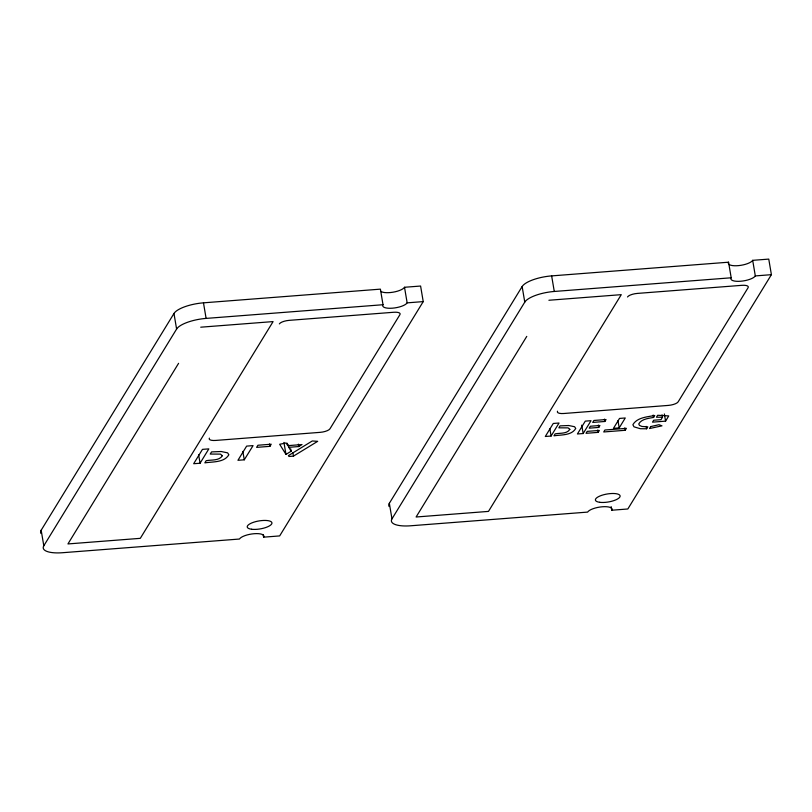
<?xml version="1.0" encoding="UTF-8"?>
<svg xmlns="http://www.w3.org/2000/svg" width="812" height="812" viewBox="0 0 812 812"><rect width="100%" height="100%" fill="white"/><g stroke="black" fill="none" stroke-linecap="round" stroke-linejoin="round"><path stroke-width="1.22" d="M551.094 436.034L559.021 423.022L553.276 423.458L545.299 436.48L551.094 436.034L549.876 428.837M662.46 417.236L661.019 419.662L653.701 420.22L652.513 422.159L665.576 421.144L668.733 415.927L657.649 415.267L656.461 417.206L662.46 417.236L662.054 414.841M40.945 533.443A25.03 8.069 -9.6 0 1 41.168 530.226L173.971 313.483A25.03 8.069 -9.6 0 1 203.477 302.835L380.392 289.143L383.02 304.723A12.515 4.03 -9.6 0 0 392.389 308.184A12.515 4.03 -9.6 0 0 407.147 302.856L423.225 301.607L420.596 286.037L404.508 287.275A12.515 4.03 -9.6 0 1 392.967 292.208A12.515 4.03 -9.6 0 1 380.655 291.214M423.225 301.607L279.663 535.92L263.585 537.168A12.515 4.03 -9.6 0 0 254.217 533.707A12.515 4.03 -9.6 0 0 239.459 539.036L62.544 552.718A25.03 8.069 -9.6 0 1 43.807 545.796L176.6 329.063A25.03 8.069 -9.6 0 1 206.106 318.405L383.02 304.723M178.589 363.319L67.934 543.938L140.303 538.336L273.096 321.593L200.726 327.195M200.067 463.236L208.836 448.874L202.472 449.361L193.672 463.723L200.067 463.236L198.646 454.842M269.919 446.346L271.228 444.215L257.932 445.24L256.622 447.371L269.919 446.346L269.513 443.951M389.121 506.505A25.03 8.069 -9.6 0 1 389.344 503.288L522.136 286.545A25.03 8.069 -9.6 0 1 551.642 275.897L728.557 262.205L731.196 277.785A12.515 4.03 -9.6 0 0 740.564 281.246A12.515 4.03 -9.6 0 0 755.312 275.918L771.4 274.669L768.761 259.099L752.683 260.337A12.515 4.03 -9.6 0 1 741.143 265.28A12.515 4.03 -9.6 0 1 728.831 264.276M771.4 274.669L627.838 508.982L611.761 510.23A12.515 4.03 -9.6 0 0 602.382 506.769A12.515 4.03 -9.6 0 0 587.634 512.098L410.72 525.78A25.03 8.069 -9.6 0 1 391.973 518.868L524.775 302.125A25.03 8.069 -9.6 0 1 554.281 291.467L731.196 277.785M526.765 336.381L416.099 517L488.479 511.398L621.271 294.654L548.902 300.257M583.158 433.537L591.024 420.687L585.279 421.134L577.413 433.973L583.158 433.537L581.737 425.143M598.748 427.427L599.926 425.498L590.365 426.239L589.177 428.168L598.748 427.427L598.342 425.031M598.18 432.37L599.368 430.441L587.208 431.375L586.031 433.314L598.18 432.37L597.774 429.974M604.849 421.479L606.046 419.53L593.897 420.474L592.699 422.423L604.849 421.479L604.443 419.083M619.201 427.894L625.27 417.977L619.536 418.424L613.456 428.33L619.201 427.894L617.983 420.697M625.199 430.299L626.397 428.35L604.91 430.005L603.722 431.964L625.199 430.299L624.793 427.904M646.626 428.787L647.814 426.858L641.845 426.442L639.43 425.376L638.75 423.905C641.551 418.921 648.494 418.403 653.589 417.429L654.776 415.49C647.296 416.891 637.024 417.439 632.873 424.727L633.999 426.828L640.282 428.706L646.626 428.787L646.22 426.391M244.27 459.815L253.07 445.615L246.635 446.113L237.936 460.302L244.27 459.815L242.849 451.421M288.402 444.925L288.808 447.321L298.786 446.549L302.013 444.56L287.763 445.656L286.179 442.976L279.663 444.276L285.976 454.405L291.132 451.239L290.726 448.843M293.436 456.141L317.685 441.332L312.275 440.977L288.422 455.613L288.95 456.486L293.436 456.141L292.827 452.538M288.808 447.321L291.132 451.239M752.683 260.337L755.312 275.918M664.358 413.958L665.576 421.144M653.183 415.033L653.589 417.429M611.152 506.637L611.761 510.23M551.642 275.897L554.281 291.467M522.136 286.545L524.775 302.125M404.508 287.275L407.147 302.856M389.344 503.288L391.973 518.868M298.38 444.154L298.786 446.549M287.357 443.261L287.763 445.656M283.946 442.428L285.976 454.405M263.179 534.773L263.585 537.168M203.477 302.835L206.106 318.405M173.971 313.483L176.6 329.063M41.168 530.226L43.807 545.796M279.348 323.897A8.343 2.69 -9.6 0 1 289.184 320.354L393.718 312.265A8.343 2.69 -9.6 0 1 399.971 314.569L329.976 428.797A8.343 2.69 -9.6 0 1 320.141 432.349L215.606 440.439A8.343 2.69 -9.6 0 1 209.364 438.125M557.529 411.197A8.343 2.69 -9.6 0 0 563.782 413.501L668.317 405.411A8.343 2.69 -9.6 0 0 678.152 401.859L748.136 287.631A8.343 2.69 -9.6 0 0 741.894 285.327L637.349 293.416A8.343 2.69 -9.6 0 0 627.514 296.969M728.273 263.311A12.515 4.03 -9.6 0 1 728.557 262.205M222.346 455.725C219.23 461.013 211.293 459.602 206.146 460.729L204.837 462.86C212.785 461.622 224.254 462.678 228.852 454.771L227.614 452.852L221.148 451.513L211.556 451.908L210.237 454.06L220.458 454.111L222.346 455.725M569.831 429.345C567.009 434.136 559.813 432.857 555.144 433.872L553.967 435.811C561.163 434.684 571.557 435.638 575.728 428.482L574.602 426.736L568.745 425.518L560.047 425.874L558.849 427.833L568.116 427.873L569.831 429.345M650.706 426.594L649.509 428.553L661.973 425.843L658.968 424.717L650.706 426.594M599.733 502.303A12.515 4.03 -9.6 0 0 619.921 496.893A12.515 4.03 -9.6 0 0 603.651 494.752A12.515 4.03 -9.6 0 0 599.733 502.303M251.568 529.241A12.515 4.03 -9.6 0 0 271.746 523.831A12.515 4.03 -9.6 0 0 255.475 521.69A12.515 4.03 -9.6 0 0 251.568 529.241"/></g></svg>
